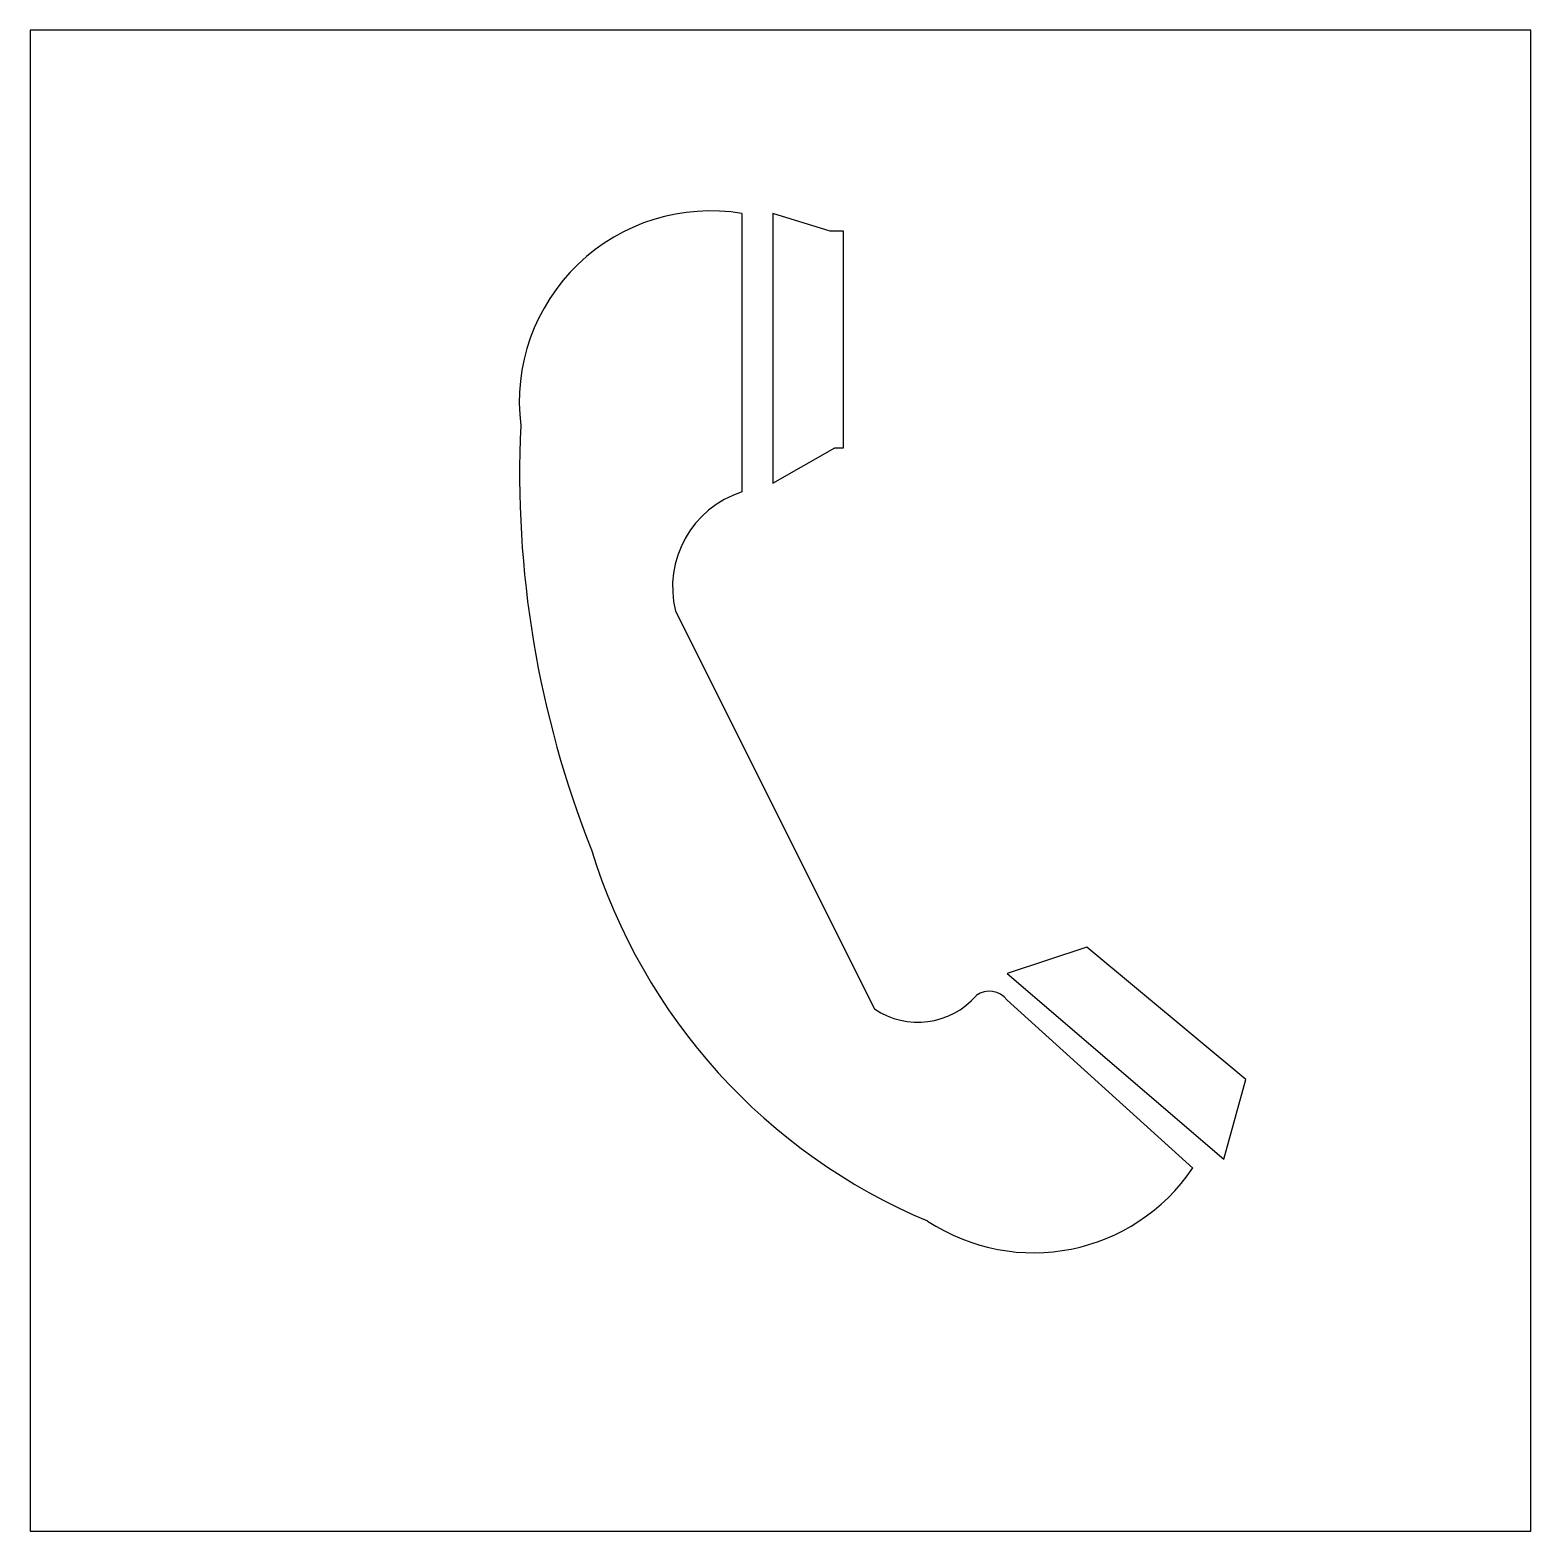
# Model space of a CAD drawing. Extents: x -1.61 to 2.14, y -2.3 to 1.45.
import ezdxf

# ---------------------------------------------------------------- set-up
doc = ezdxf.new("R2010")
doc.units = 0

msp = doc.modelspace()

# ---------------------------------------------------------------- linework, layer by layer
for p, q in [((0.1657, 0.9936), (0.1657, 0.2981)), ((0.2431, 0.9936), (0.2431, 0.3202)), ((0.3867, 0.9495), (0.2431, 0.9936)), ((0.4198, 0.9495), (0.3867, 0.9495)), ((0.4198, 0.4085), (0.4198, 0.9495)), ((0.2431, 0.3202), (0.3977, 0.4085)), ((0.3977, 0.4085), (0.4198, 0.4085)), ((0, 0), (0.4972, -0.9936)), ((1.0275, -0.8391), (0.8286, -0.9053)), ((1.4252, -1.1703), (1.0275, -0.8391)), ((0.8286, -0.9053), (1.37, -1.369)), ((0.8286, -0.9715), (1.2926, -1.3911)), ((1.37, -1.369), (1.4252, -1.1703))]:
    msp.add_line(p, q)
at = {"flags": 128}
msp.add_lwpolyline([(-1.6127, -2.298), (2.1373, -2.298), (2.1373, 1.452), (-1.6127, 1.452)], close=True, dxfattribs=at)
for centre, radius, start, end in [((0.0871, 0.5227), 0.4774, 80.5167, 187.1032), ((2.1605, 0.3439), 2.55, 177.3066, 201.6316), ((0.2424, 0.0603), 0.2498, 107.8742, 193.981), ((1.2013, -0.1622), 1.4764, 197.0925, 247.2244), ((0.6055, -0.8332), 0.1936, 235.9791, 318.8729), ((0.7844, -1.0047), 0.0553, 36.9051, 126.8464), ((0.8942, -1.1221), 0.4807, 236.6255, 325.9782)]:
    msp.add_arc(centre, radius, start, end)

doc.saveas('drawing.dxf')
